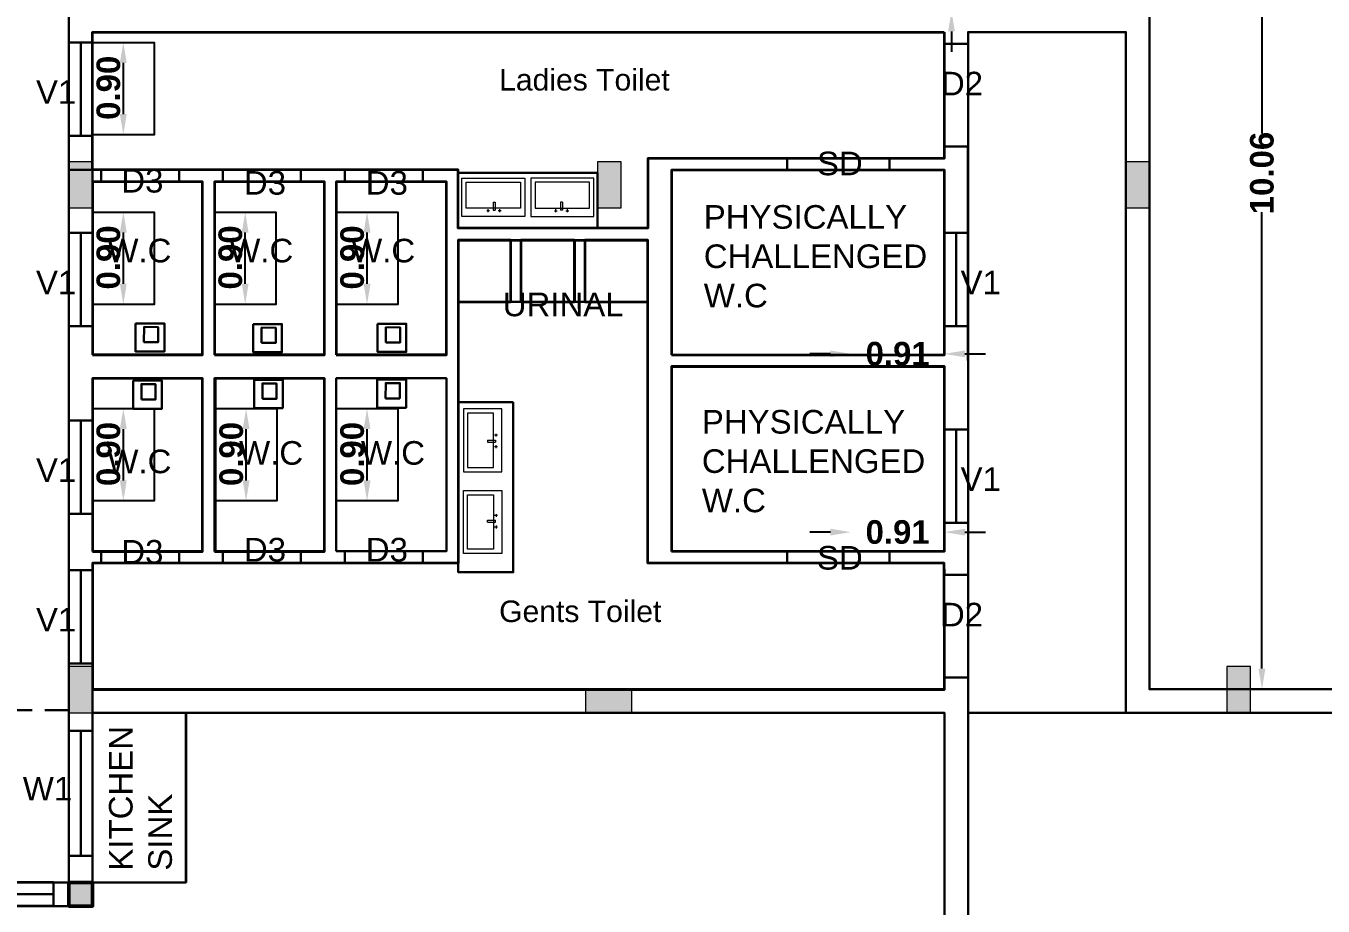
# Model space of a CAD drawing. Header units: metres. Extents: x 515 to 706, y -4 to 163.
# Drawn here: x 525.45 to 538.1, y 105.9 to 114.48 of the extents above; entities that cross this region are included whole.
import ezdxf

# ---------------------------------------------------------------- set-up
doc = ezdxf.new("R2010")
doc.units = ezdxf.units.M
doc.header["$MEASUREMENT"] = 0
doc.linetypes.add('DASHED2', pattern=[0.375, 0.25, -0.125])
for name, color, linetype, lineweight in [('BLK_1_FLR_0_BLT_UP_AREA', 140, 'Continuous', 30), ('BLK_1_FLR_0_CARPET_AREA', 14, 'Continuous', 30), ('BLK_1_FLR_0_URINAL', 4, 'Continuous', 30), ('BLK_1_FLR_0_WASH', 4, 'Continuous', 30), ('BLK_1_FLR_0_WATER_CLOSET', 4, 'Continuous', 30), ('furniture', 253, 'Continuous', 15)]:
    doc.layers.add(name, color=color, linetype=linetype, lineweight=lineweight)
doc.layers.add('BLK_1_FLR_0_KITCHEN', color=2, linetype='Continuous')
doc.layers.add('TOILET_VENTILATION', color=6, linetype='Continuous')
doc.layers.add('BLK_2_FLR_0_SP_WC', color=140, linetype='Continuous', plot=False)
doc.styles.add('PDF Swiss721BT-RomanCondensed', font='arial.ttf')
doc.styles.add('working', font='arialbd.ttf', dxfattribs={"height": 0.23})
doc.dimstyles.new('new model', dxfattribs={"dimtxt": 0.23, "dimasz": 0.2, "dimexe": 0.1, "dimexo": 0.1, "dimgap": 0, "dimtad": 0, "dimzin": 1, "dimdsep": 46, "dimtxsty": 'working', "dimcen": 0.09, "dimse1": 1, "dimse2": 1, "dimclrd": 256, "dimclrt": 256, "dimadec": 1, "dimazin": 0, "dimtfac": 1, "dimtofl": 0, "dimtmove": 0, "dimatfit": 3, "dimfxl": 0, "dimtolj": 1, "dimtzin": 0, "dimlwd": -1, "dimlwe": -1, "dimarcsym": 0})

# ---------------------------------------------------------------- blocks, each defined once
blk = doc.blocks.new('*D98')
at = {"layer": 'Defpoints', "color": 0, "lineweight": 40}
for p in [(534.473, 115.541), (534.652, 115.541), (534.652, 114.631)]:
    blk.add_point(p, dxfattribs=at)
at = {"layer": 'TOILET_VENTILATION'}
for p, q in [((534.473, 115.741), (534.473, 115.941)), ((534.473, 114.431), (534.473, 114.231))]:
    blk.add_line(p, q, dxfattribs=at)
at = {"layer": 'TOILET_VENTILATION', "lineweight": 40}
for points in [[(534.44, 115.741), (534.506, 115.741), (534.473, 115.541)], [(534.44, 114.431), (534.506, 114.431), (534.473, 114.631)]]:
    blk.add_solid(points, dxfattribs=at)
at = {"layer": 'TOILET_VENTILATION', "insert": (534.473, 115.086), "char_height": 0.23, "attachment_point": 5, "rotation": 90, "style": 'working'}
blk.add_mtext('\\A1;0.91', dxfattribs=at)
blk = doc.blocks.new('*D100')
at = {"layer": 'Defpoints', "color": 0, "lineweight": 40}
for p in [(533.493, 109.729), (534.403, 109.729), (533.493, 109.55)]:
    blk.add_point(p, dxfattribs=at)
at = {"layer": 'TOILET_VENTILATION'}
for p, q in [((533.293, 109.55), (533.093, 109.55)), ((534.603, 109.55), (534.803, 109.55))]:
    blk.add_line(p, q, dxfattribs=at)
at = {"layer": 'TOILET_VENTILATION', "lineweight": 40}
for points in [[(533.293, 109.583), (533.293, 109.517), (533.493, 109.55)], [(534.603, 109.583), (534.603, 109.517), (534.403, 109.55)]]:
    blk.add_solid(points, dxfattribs=at)
at = {"layer": 'TOILET_VENTILATION', "insert": (533.948, 109.55), "char_height": 0.23, "attachment_point": 5, "style": 'working'}
blk.add_mtext('\\A1;0.91', dxfattribs=at)
blk = doc.blocks.new('*D101')
at = {"layer": 'Defpoints', "color": 0, "lineweight": 40}
for p in [(533.493, 111.467), (534.403, 111.467), (533.493, 111.288)]:
    blk.add_point(p, dxfattribs=at)
at = {"layer": 'TOILET_VENTILATION'}
for p, q in [((533.293, 111.288), (533.093, 111.288)), ((534.603, 111.288), (534.803, 111.288))]:
    blk.add_line(p, q, dxfattribs=at)
at = {"layer": 'TOILET_VENTILATION', "lineweight": 40}
for points in [[(533.293, 111.321), (533.293, 111.255), (533.493, 111.288)], [(534.603, 111.321), (534.603, 111.255), (534.403, 111.288)]]:
    blk.add_solid(points, dxfattribs=at)
at = {"layer": 'TOILET_VENTILATION', "insert": (533.948, 111.288), "char_height": 0.23, "attachment_point": 5, "style": 'working'}
blk.add_mtext('\\A1;0.91', dxfattribs=at)
blk = doc.blocks.new('*D103')
at = {"layer": 'Defpoints', "color": 0, "lineweight": 40}
for p in [(526.099, 110.754), (526.399, 110.754), (526.099, 109.854)]:
    blk.add_point(p, dxfattribs=at)
at = {"layer": 'TOILET_VENTILATION'}
blk.add_line((526.399, 110.054), (526.399, 110.554), dxfattribs=at)
at = {"layer": 'TOILET_VENTILATION', "lineweight": 40}
for points in [[(526.365, 110.554), (526.432, 110.554), (526.399, 110.754)], [(526.365, 110.054), (526.432, 110.054), (526.399, 109.854)]]:
    blk.add_solid(points, dxfattribs=at)
at = {"layer": 'TOILET_VENTILATION', "insert": (526.254, 110.312), "char_height": 0.23, "attachment_point": 5, "rotation": 90, "style": 'working'}
blk.add_mtext('\\A1;0.90', dxfattribs=at)
blk = doc.blocks.new('*D104')
at = {"layer": 'Defpoints', "color": 0, "lineweight": 40}
for p in [(527.296, 110.754), (527.596, 110.754), (527.296, 109.854)]:
    blk.add_point(p, dxfattribs=at)
at = {"layer": 'TOILET_VENTILATION'}
blk.add_line((527.596, 110.054), (527.596, 110.554), dxfattribs=at)
at = {"layer": 'TOILET_VENTILATION', "lineweight": 40}
for points in [[(527.563, 110.554), (527.629, 110.554), (527.596, 110.754)], [(527.563, 110.054), (527.629, 110.054), (527.596, 109.854)]]:
    blk.add_solid(points, dxfattribs=at)
at = {"layer": 'TOILET_VENTILATION', "insert": (527.452, 110.312), "char_height": 0.23, "attachment_point": 5, "rotation": 90, "style": 'working'}
blk.add_mtext('\\A1;0.90', dxfattribs=at)
blk = doc.blocks.new('*D105')
at = {"layer": 'Defpoints', "color": 0, "lineweight": 40}
for p in [(528.475, 110.754), (528.775, 110.754), (528.475, 109.854)]:
    blk.add_point(p, dxfattribs=at)
at = {"layer": 'TOILET_VENTILATION'}
blk.add_line((528.775, 110.054), (528.775, 110.554), dxfattribs=at)
at = {"layer": 'TOILET_VENTILATION', "lineweight": 40}
for points in [[(528.742, 110.554), (528.809, 110.554), (528.775, 110.754)], [(528.742, 110.054), (528.809, 110.054), (528.775, 109.854)]]:
    blk.add_solid(points, dxfattribs=at)
at = {"layer": 'TOILET_VENTILATION', "insert": (528.631, 110.312), "char_height": 0.23, "attachment_point": 5, "rotation": 90, "style": 'working'}
blk.add_mtext('\\A1;0.90', dxfattribs=at)
blk = doc.blocks.new('*D106')
at = {"layer": 'Defpoints', "color": 0, "lineweight": 40}
for p in [(528.475, 112.671), (528.775, 112.671), (528.475, 111.771)]:
    blk.add_point(p, dxfattribs=at)
at = {"layer": 'TOILET_VENTILATION'}
blk.add_line((528.775, 111.971), (528.775, 112.471), dxfattribs=at)
at = {"layer": 'TOILET_VENTILATION', "lineweight": 40}
for points in [[(528.742, 112.471), (528.809, 112.471), (528.775, 112.671)], [(528.742, 111.971), (528.809, 111.971), (528.775, 111.771)]]:
    blk.add_solid(points, dxfattribs=at)
at = {"layer": 'TOILET_VENTILATION', "insert": (528.631, 112.228), "char_height": 0.23, "attachment_point": 5, "rotation": 90, "style": 'working'}
blk.add_mtext('\\A1;0.90', dxfattribs=at)
blk = doc.blocks.new('*D107')
at = {"layer": 'Defpoints', "color": 0, "lineweight": 40}
for p in [(527.287, 112.671), (527.587, 112.671), (527.287, 111.771)]:
    blk.add_point(p, dxfattribs=at)
at = {"layer": 'TOILET_VENTILATION'}
blk.add_line((527.587, 111.971), (527.587, 112.471), dxfattribs=at)
at = {"layer": 'TOILET_VENTILATION', "lineweight": 40}
for points in [[(527.554, 112.471), (527.62, 112.471), (527.587, 112.671)], [(527.554, 111.971), (527.62, 111.971), (527.587, 111.771)]]:
    blk.add_solid(points, dxfattribs=at)
at = {"layer": 'TOILET_VENTILATION', "insert": (527.443, 112.228), "char_height": 0.23, "attachment_point": 5, "rotation": 90, "style": 'working'}
blk.add_mtext('\\A1;0.90', dxfattribs=at)
blk = doc.blocks.new('*D108')
at = {"layer": 'Defpoints', "color": 0, "lineweight": 40}
for p in [(526.099, 112.671), (526.399, 112.671), (526.099, 111.771)]:
    blk.add_point(p, dxfattribs=at)
at = {"layer": 'TOILET_VENTILATION'}
blk.add_line((526.399, 111.971), (526.399, 112.471), dxfattribs=at)
at = {"layer": 'TOILET_VENTILATION', "lineweight": 40}
for points in [[(526.365, 112.471), (526.432, 112.471), (526.399, 112.671)], [(526.365, 111.971), (526.432, 111.971), (526.399, 111.771)]]:
    blk.add_solid(points, dxfattribs=at)
at = {"layer": 'TOILET_VENTILATION', "insert": (526.254, 112.228), "char_height": 0.23, "attachment_point": 5, "rotation": 90, "style": 'working'}
blk.add_mtext('\\A1;0.90', dxfattribs=at)
blk = doc.blocks.new('*D485')
for p, q in [((536.603, 119.797), (543.092, 119.797)), ((550.35, 119.797), (543.861, 119.797))]:
    blk.add_line(p, q)
at = {"lineweight": 40}
for points in [[(536.603, 119.83), (536.603, 119.763), (536.403, 119.797)], [(550.35, 119.83), (550.35, 119.763), (550.55, 119.797)]]:
    blk.add_solid(points, dxfattribs=at)
at = {"layer": 'Defpoints', "color": 0, "lineweight": 40}
for p in [(550.55, 119.797), (536.403, 118.082), (550.55, 109.041)]:
    blk.add_point(p, dxfattribs=at)
at = {"lineweight": 30, "insert": (543.477, 119.797), "char_height": 0.23, "attachment_point": 5, "style": 'working'}
blk.add_mtext('\\A1;14.15', dxfattribs=at)
blk = doc.blocks.new('*D491')
for p, q in [((524.566, 119.801), (524.825, 119.801)), ((525.669, 119.801), (525.409, 119.801))]:
    blk.add_line(p, q)
at = {"lineweight": 40}
for points in [[(524.566, 119.835), (524.566, 119.768), (524.366, 119.801)], [(525.669, 119.835), (525.669, 119.768), (525.869, 119.801)]]:
    blk.add_solid(points, dxfattribs=at)
at = {"layer": 'Defpoints', "color": 0, "lineweight": 40}
for p in [(524.366, 119.801), (524.366, 106.927), (525.869, 106.927)]:
    blk.add_point(p, dxfattribs=at)
at = {"lineweight": 30, "insert": (525.117, 119.801), "char_height": 0.23, "attachment_point": 5, "rotation": 359.9996, "style": 'working'}
blk.add_mtext('\\A1;1.50', dxfattribs=at)
blk = doc.blocks.new('*D494')
for p, q in [((524.336, 121.068), (524.709, 121.068)), ((525.669, 121.068), (525.295, 121.068))]:
    blk.add_line(p, q)
at = {"lineweight": 40}
for points in [[(524.336, 121.101), (524.336, 121.034), (524.136, 121.068)], [(525.669, 121.101), (525.669, 121.034), (525.869, 121.068)]]:
    blk.add_solid(points, dxfattribs=at)
at = {"layer": 'Defpoints', "color": 0, "lineweight": 40}
for p in [(524.136, 121.068), (524.136, 107.157), (525.869, 107.157)]:
    blk.add_point(p, dxfattribs=at)
at = {"lineweight": 30, "insert": (525.002, 121.068), "char_height": 0.23, "attachment_point": 5, "rotation": 359.9996, "style": 'working'}
blk.add_mtext('\\A1;1.73', dxfattribs=at)
blk = doc.blocks.new('0.23x 0.23')
at = {"lineweight": 50}
h = blk.add_hatch(color=1, dxfattribs=at)
h.dxf.hatch_style = 1
h.paths.add_polyline_path([(780.034, -174.426), (780.264, -174.426), (780.264, -174.196), (780.034, -174.196)])
at = {"color": 1, "lineweight": 50}
blk.add_lwpolyline([(780.034, -174.426), (780.264, -174.426), (780.264, -174.196), (780.034, -174.196)], close=True, dxfattribs=at)
blk = doc.blocks.new('sfdfds')
at = {"lineweight": 15}
h = blk.add_hatch(color=1, dxfattribs=at)
h.dxf.hatch_style = 1
h.paths.add_polyline_path([(788.142, -179.821), (788.592, -179.821), (788.592, -179.591), (788.142, -179.591)])
at = {"color": 1, "lineweight": 15}
blk.add_lwpolyline([(788.142, -179.821), (788.592, -179.821), (788.592, -179.591), (788.142, -179.591)], close=True, dxfattribs=at)
blk = doc.blocks.new('*D513')
for p, q in [((536.603, 121.068), (543.088, 121.068)), ((550.343, 121.068), (543.859, 121.068))]:
    blk.add_line(p, q)
at = {"lineweight": 40}
for points in [[(536.603, 121.101), (536.603, 121.034), (536.403, 121.068)], [(550.343, 121.101), (550.343, 121.034), (550.543, 121.068)]]:
    blk.add_solid(points, dxfattribs=at)
at = {"layer": 'Defpoints', "color": 0, "lineweight": 40}
for p in [(550.543, 121.068), (536.403, 109.041), (550.543, 109.041)]:
    blk.add_point(p, dxfattribs=at)
at = {"lineweight": 30, "insert": (543.473, 121.068), "char_height": 0.23, "attachment_point": 5, "style": 'working'}
blk.add_mtext('\\A1;14.14', dxfattribs=at)
blk = doc.blocks.new('zw$B53F')
at = {"layer": 'furniture', "ltscale": 0.5}
for p, q in [((25.7, 17.98), (0, 15.69)), ((27.09, 2.29), (25.7, 17.98)), ((0, 15.69), (1.4, 0)), ((24.29, 14.4), (2.02, 12.42)), ((2.02, 12.42), (2.95, 1.86)), ((11.55, 14.34), (10.37, 14.23)), ((10.9, 14.92), (11.02, 13.65)), ((12.95, 14.23), (13.8, 14.3)), ((13.24, 10.9), (12.95, 14.23)), ((13.24, 10.9), (14.1, 10.98)), ((14.1, 10.98), (13.8, 14.3)), ((16.26, 14.76), (15.09, 14.65)), ((15.62, 15.34), (15.73, 14.06)), ((25.23, 3.84), (24.29, 14.4)), ((1.4, 0), (27.09, 2.29)), ((2.95, 1.86), (25.23, 3.84))]:
    blk.add_line(p, q, dxfattribs=at)
blk = doc.blocks.new('*D777')
for p, q in [((537.5, 117.884), (537.5, 113.435)), ((537.5, 108.219), (537.5, 112.668))]:
    blk.add_line(p, q)
at = {"lineweight": 40}
for points in [[(537.466, 117.884), (537.533, 117.884), (537.5, 118.084)], [(537.466, 108.219), (537.533, 108.219), (537.5, 108.019)]]:
    blk.add_solid(points, dxfattribs=at)
at = {"layer": 'Defpoints', "color": 0, "lineweight": 40}
for p in [(536.403, 118.084), (536.403, 108.019), (537.5, 108.019)]:
    blk.add_point(p, dxfattribs=at)
at = {"lineweight": 30, "insert": (537.5, 113.051), "char_height": 0.23, "attachment_point": 5, "rotation": 90, "style": 'working'}
blk.add_mtext('\\A1;10.06', dxfattribs=at)
blk = doc.blocks.new('*D778')
for p, q in [((519.696, 117.884), (519.696, 106.216)), ((519.696, 93.769), (519.696, 105.436))]:
    blk.add_line(p, q)
at = {"lineweight": 40}
for points in [[(519.663, 117.884), (519.73, 117.884), (519.696, 118.084)], [(519.663, 93.769), (519.73, 93.769), (519.696, 93.569)]]:
    blk.add_solid(points, dxfattribs=at)
at = {"layer": 'Defpoints', "color": 0, "lineweight": 40}
for p in [(525.869, 118.084), (519.696, 93.569), (525.869, 93.569)]:
    blk.add_point(p, dxfattribs=at)
at = {"lineweight": 30, "insert": (519.696, 105.826), "char_height": 0.23, "attachment_point": 5, "rotation": 90, "style": 'working'}
blk.add_mtext('\\A1;24.52', dxfattribs=at)
blk = doc.blocks.new('*D904')
at = {"layer": 'Defpoints', "color": 0, "lineweight": 40}
for p in [(526.099, 114.325), (526.399, 114.325), (526.099, 113.425)]:
    blk.add_point(p, dxfattribs=at)
at = {"layer": 'TOILET_VENTILATION'}
blk.add_line((526.399, 113.625), (526.399, 114.125), dxfattribs=at)
at = {"layer": 'TOILET_VENTILATION', "lineweight": 40}
for points in [[(526.365, 114.125), (526.432, 114.125), (526.399, 114.325)], [(526.365, 113.625), (526.432, 113.625), (526.399, 113.425)]]:
    blk.add_solid(points, dxfattribs=at)
at = {"layer": 'TOILET_VENTILATION', "insert": (526.254, 113.882), "char_height": 0.23, "attachment_point": 5, "rotation": 90, "style": 'working'}
blk.add_mtext('\\A1;0.90', dxfattribs=at)

msp = doc.modelspace()

# ---------------------------------------------------------------- linework, layer by layer
at = {"lineweight": 30}
for p, q in [((536.4033, 118.08241), (536.40332, 108.01891)), ((526.09878, 114.42561), (526.0987, 112.76859)), ((534.40306, 114.42561), (526.09878, 114.42561)), ((534.40319, 114.31048), (534.40306, 114.42561)), ((534.63417, 114.31048), (534.63417, 114.42561)), ((534.63417, 114.42561), (536.17331, 114.42561)), ((536.17331, 114.42561), (536.17332, 107.78891)), ((534.40319, 114.31048), (534.63417, 114.31048)), ((534.40331, 113.31048), (534.40331, 113.19535)), ((534.40331, 113.31048), (534.63439, 113.31048)), ((534.63329, 113.31048), (534.63417, 109.13356)), ((531.5119, 113.19535), (531.5119, 112.51593)), ((532.86998, 113.19535), (531.5119, 113.19535)), ((532.86998, 113.08035), (532.86998, 113.19535)), ((534.40331, 113.19535), (533.86998, 113.19535)), ((533.86998, 113.08035), (533.86998, 113.19535)), ((526.18203, 113.08202), (525.8687, 113.08202)), ((529.6637, 113.08202), (529.6637, 112.51593)), ((531.7419, 113.08035), (531.7419, 111.27869)), ((532.86998, 113.08035), (531.7419, 113.08035)), ((534.40331, 113.08035), (533.86998, 113.08035)), ((534.40331, 113.08035), (534.40331, 111.27869)), ((526.0987, 112.96702), (526.0987, 111.28035)), ((527.17203, 112.96702), (527.17203, 111.28035)), ((527.28703, 112.96702), (527.28703, 111.28035)), ((528.36036, 112.96702), (528.36036, 111.28035)), ((528.47536, 112.96702), (528.47536, 111.28035)), ((529.5487, 112.96702), (529.5487, 111.28035)), ((531.7419, 112.81916), (531.7419, 112.24416)), ((529.6637, 112.51593), (531.5119, 112.51593)), ((529.6637, 109.24869), (529.6637, 112.39593)), ((529.6637, 112.39593), (531.5119, 112.39593)), ((529.6637, 112.39593), (531.5119, 112.39593)), ((530.17561, 112.39593), (530.17561, 111.79593)), ((530.27561, 111.79593), (530.27561, 112.39593)), ((530.79922, 112.39593), (530.79922, 111.79593)), ((530.89922, 111.79593), (530.89922, 112.39593)), ((531.5119, 112.39593), (531.5119, 111.69868)), ((529.6637, 111.79593), (531.5119, 111.79593)), ((530.79922, 111.79593), (530.89922, 111.79593)), ((531.5119, 111.81702), (531.5119, 109.28702)), ((531.5119, 111.69869), (531.5119, 111.16535)), ((531.5119, 111.69869), (531.5119, 109.24869)), ((531.5119, 111.16535), (531.5119, 111.69869)), ((527.17203, 111.28035), (526.0987, 111.28035)), ((528.36036, 111.28035), (527.28703, 111.28035)), ((528.47536, 111.28035), (529.5487, 111.28035)), ((529.5487, 111.28035), (528.47536, 111.28035)), ((532.0787, 111.27869), (531.7419, 111.27869)), ((534.40331, 111.27869), (531.7419, 111.27869)), ((531.7419, 111.16369), (531.7419, 109.36369)), ((534.40331, 111.16369), (531.7419, 111.16369)), ((534.40331, 111.16369), (534.40332, 109.36369)), ((526.0987, 109.36369), (526.0987, 111.05035)), ((527.17203, 111.05035), (526.0987, 111.05035)), ((526.0987, 109.36369), (526.0987, 111.05035)), ((527.17203, 109.36369), (527.17203, 111.05035)), ((527.28703, 109.36369), (527.28703, 111.05035)), ((528.36036, 111.05035), (527.28703, 111.05035)), ((528.36036, 109.36369), (528.36036, 111.05035)), ((528.47536, 109.36369), (528.47536, 111.05035)), ((529.5487, 111.05035), (528.47536, 111.05035)), ((529.5487, 109.36369), (529.5487, 111.05035)), ((532.86998, 109.36369), (531.7419, 109.36369)), ((532.86998, 109.36369), (532.86998, 109.24869)), ((534.40332, 109.36369), (533.86998, 109.36369)), ((533.86998, 109.36369), (533.86998, 109.24869)), ((526.0987, 105.90468), (526.0987, 109.24869)), ((526.18203, 109.24869), (526.0987, 109.24869)), ((532.86998, 109.24869), (531.5119, 109.24869)), ((534.40332, 109.24869), (533.86998, 109.24869)), ((534.40319, 109.13356), (534.40306, 109.24869)), ((534.40319, 109.13356), (534.63417, 109.13356)), ((534.40374, 108.13356), (534.63439, 108.13356)), ((534.40441, 108.01844), (534.40428, 108.13356)), ((534.63439, 108.13356), (534.63441, 108.01871)), ((526.09879, 108.01869), (534.40441, 108.01869)), ((534.63441, 108.01871), (534.63441, 105.11969)), ((536.1733, 108.01891), (536.17332, 108.01891)), ((536.4033, 108.01891), (550.5432, 108.01891)), ((534.40441, 107.78869), (526.0987, 107.78869)), ((534.40441, 107.78871), (534.40441, 105.11969)), ((536.17332, 107.78891), (550.5432, 107.78891)), ((525.8687, 107.61353), (526.0987, 107.61353)), ((525.9837, 107.61353), (525.9837, 106.39353)), ((525.8687, 106.39353), (526.0987, 106.39353)), ((525.71959, 106.13635), (525.71959, 105.90635)), ((525.71959, 106.02135), (524.49959, 106.02135)), ((524.36553, 105.90469), (526.0987, 105.90468))]:
    msp.add_line(p, q, dxfattribs=at)
at = {"lineweight": 30, "ltscale": 0.125}
for p, q in [((526.0987, 114.32481), (525.8687, 114.32481)), ((525.9837, 114.32481), (525.9837, 113.41481)), ((526.0987, 113.41481), (525.8687, 113.41481)), ((526.18203, 113.08202), (526.18203, 112.96702)), ((526.94203, 113.08202), (526.94203, 112.96702)), ((527.37036, 113.08202), (526.94203, 113.08202)), ((527.37036, 113.08202), (527.37036, 112.96702)), ((528.13036, 113.08202), (528.13036, 112.96702)), ((528.5587, 113.08202), (528.13036, 113.08202)), ((528.5587, 113.08202), (528.5587, 112.96702)), ((529.3187, 113.08202), (529.3187, 112.96702)), ((529.6637, 113.08202), (529.3187, 113.08202)), ((526.18203, 112.96702), (526.0987, 112.96702)), ((527.17203, 112.96702), (526.94203, 112.96702)), ((527.37036, 112.96702), (527.28703, 112.96702)), ((528.36036, 112.96702), (528.13036, 112.96702)), ((528.5587, 112.96702), (528.47536, 112.96702)), ((529.5487, 112.96702), (529.3187, 112.96702)), ((526.0987, 112.46719), (525.8687, 112.46719)), ((525.9837, 112.46719), (525.9837, 111.55719)), ((534.40331, 112.46719), (534.63331, 112.46719)), ((534.51831, 112.46719), (534.51831, 111.55719)), ((526.0987, 111.55719), (525.8687, 111.55719)), ((534.40331, 111.55719), (534.63331, 111.55719)), ((526.0987, 110.63895), (525.8687, 110.63895)), ((525.9837, 110.63895), (525.9837, 109.72895)), ((534.40331, 110.55052), (534.63331, 110.55052)), ((534.51831, 110.55052), (534.51831, 109.64052)), ((526.0987, 109.72895), (525.8687, 109.72895)), ((534.40331, 109.64052), (534.63331, 109.64052)), ((526.18203, 109.36369), (526.0987, 109.36369)), ((526.18203, 109.24869), (526.18203, 109.36369)), ((526.94203, 109.24869), (526.94203, 109.36369)), ((527.17203, 109.36369), (526.94203, 109.36369)), ((527.37036, 109.36369), (527.28703, 109.36369)), ((527.37036, 109.24869), (527.37036, 109.36369)), ((528.13036, 109.24869), (528.13036, 109.36369)), ((528.36036, 109.36369), (528.13036, 109.36369)), ((528.5587, 109.36369), (528.47536, 109.36369)), ((528.5587, 109.24869), (528.5587, 109.36369)), ((529.3187, 109.24869), (529.3187, 109.36369)), ((529.5487, 109.36369), (529.3187, 109.36369)), ((526.0987, 109.18063), (525.8687, 109.18063)), ((525.9837, 109.18063), (525.9837, 108.27063)), ((527.37036, 109.24869), (526.94203, 109.24869)), ((528.5587, 109.24869), (528.13036, 109.24869)), ((529.6637, 109.24869), (529.3187, 109.24869)), ((526.0987, 108.27063), (525.8687, 108.27063)), ((537.15663, 108.23923), (537.15663, 108.23923)), ((531.35627, 107.7842), (531.35627, 107.7842)), ((537.15663, 107.78901), (537.15663, 107.78902))]:
    msp.add_line(p, q, dxfattribs=at)
at = {"lineweight": 30}
msp.add_lwpolyline([(524.13551, 99.72371), (524.13553, 106.13469), (525.8687, 106.13468), (525.86869, 117.85375)], dxfattribs=at)
for points in [[(529.6637, 112.51593), (531.02085, 112.51593), (531.02085, 113.0526), (529.6637, 113.0526)], [(530.20036, 110.81571), (530.20036, 109.15918), (529.6637, 109.15918), (529.6637, 110.81571)], [(526.0987, 106.13468), (527.00997, 106.13468), (527.00997, 107.78869), (526.0987, 107.78869)], [(525.8687, 106.39353), (526.0987, 106.39353), (526.0987, 107.61353), (525.8687, 107.61353)], [(524.49959, 106.13635), (524.49959, 105.90635), (525.71959, 105.90635), (525.71959, 106.13635)]]:
    msp.add_lwpolyline(points, close=True, dxfattribs=at)
at = {"linetype": 'DASHED2', "lineweight": 30}
msp.add_lwpolyline([(524.13557, 106.13469), (524.13557, 106.74469), (525.2587, 106.74469), (525.2587, 107.81353), (525.8688, 107.81353)], dxfattribs=at)
at = {"layer": 'BLK_1_FLR_0_BLT_UP_AREA', "color": 56}
msp.add_lwpolyline([(555.30325, 112.54876), (555.30321, 93.56851), (550.65326, 93.56849), (524.13549, 93.56847), (524.13553, 106.13469), (525.86866, 106.13469), (525.86869, 118.0837), (536.4033, 118.0837), (536.40327, 108.01886), (550.54318, 108.01875), (550.54316, 112.54875)], close=True, dxfattribs=at)
at = {"layer": 'BLK_1_FLR_0_CARPET_AREA', "color": 56, "lineweight": 35}
for points in [[(534.40296, 114.42431), (534.40296, 113.19406), (531.51179, 113.19406), (531.51179, 112.51464), (529.66359, 112.51464), (529.66359, 113.08072), (526.09869, 113.08072), (526.09869, 114.42431)], [(526.09851, 111.27906), (527.17192, 111.27906), (527.17192, 112.96572), (526.09851, 112.96572)], [(527.28692, 111.27906), (528.36026, 111.27906), (528.36026, 112.96572), (527.28692, 112.96572)], [(528.47526, 111.27906), (529.54859, 111.27906), (529.54859, 112.96572), (528.47526, 112.96572)], [(526.09869, 108.01739), (534.40431, 108.01714), (534.40296, 109.24739), (531.51179, 109.24739), (531.51179, 112.39464), (529.66351, 112.39464), (529.66359, 109.24739), (526.09859, 109.24739)], [(526.09851, 109.36239), (527.17184, 109.36239), (527.17184, 111.04906), (526.09851, 111.04906)], [(527.28692, 109.36239), (528.36026, 109.36239), (528.36026, 111.04906), (527.28692, 111.04906)]]:
    msp.add_lwpolyline(points, close=True, dxfattribs=at)
at = {"layer": 'BLK_1_FLR_0_CARPET_AREA', "color": 56}
for points in [[(534.63431, 107.78762), (536.1732, 107.78762), (536.1732, 114.42431), (534.63431, 114.42431)], [(531.74179, 109.36239), (534.40313, 109.36239), (534.40313, 111.16239), (531.74179, 111.16239)], [(526.09869, 107.78762), (526.09859, 105.90339), (524.36547, 105.90339), (524.3653, 100.07871), (527.96905, 100.07871), (527.96906, 93.79723), (534.40313, 93.79725), (534.40313, 107.78739)], [(550.88312, 103.76753), (534.63431, 103.76753), (534.63431, 107.78762), (550.88312, 107.78762)]]:
    msp.add_lwpolyline(points, close=True, dxfattribs=at)
at = {"layer": 'BLK_1_FLR_0_KITCHEN', "lineweight": 30}
msp.add_lwpolyline([(526.09871, 107.78887), (534.40433, 107.78864), (534.40324, 93.79849), (527.96872, 93.79849), (527.96907, 100.07996), (524.36541, 100.07996), (524.36549, 105.90464), (526.09871, 105.90463)], close=True, dxfattribs=at)
at = {"layer": 'BLK_1_FLR_0_URINAL', "color": 235, "lineweight": 35}
for points in [[(529.66361, 111.79588), (530.17553, 111.79588), (530.17553, 112.39588), (529.66361, 112.39588)], [(530.27553, 111.79588), (530.79914, 111.79588), (530.79914, 112.39588), (530.27553, 112.39588)], [(530.89914, 111.79588), (531.51181, 111.79588), (531.51181, 112.39588), (530.89914, 112.39588)]]:
    msp.add_lwpolyline(points, close=True, dxfattribs=at)
at = {"layer": 'BLK_1_FLR_0_WASH', "color": 55, "lineweight": 30}
for points in [[(526.51873, 111.5846), (526.79896, 111.5846), (526.79896, 111.31064), (526.51873, 111.31064)], [(527.66548, 111.57811), (527.94571, 111.57811), (527.94571, 111.30415), (527.66548, 111.30415)], [(528.87759, 111.58137), (529.15782, 111.58137), (529.15782, 111.30741), (528.87759, 111.30741)], [(527.67354, 111.03342), (527.95377, 111.03342), (527.95377, 110.75946), (527.67354, 110.75946)], [(528.87512, 111.03719), (529.15535, 111.03719), (529.15535, 110.76322), (528.87512, 110.76322)], [(526.49415, 111.02692), (526.77437, 111.02692), (526.77437, 110.75295), (526.49415, 110.75295)]]:
    msp.add_lwpolyline(points, close=True, dxfattribs=at)
at = {"layer": 'BLK_1_FLR_0_WASH', "color": 60, "lineweight": 30}
for points in [[(526.60004, 111.40177), (526.73805, 111.40134), (526.73851, 111.54985), (526.60051, 111.55028)], [(527.74679, 111.39527), (527.88479, 111.39484), (527.88526, 111.54336), (527.74725, 111.54379)], [(528.9589, 111.39854), (529.0969, 111.39811), (529.09737, 111.54662), (528.95936, 111.54705)], [(526.57545, 110.84408), (526.71346, 110.84365), (526.71392, 110.99217), (526.57592, 110.9926)], [(527.75485, 110.85059), (527.89286, 110.85016), (527.89332, 110.99867), (527.75532, 110.9991)], [(528.95643, 110.85435), (529.09443, 110.85392), (529.09489, 111.00244), (528.95689, 111.00287)]]:
    msp.add_lwpolyline(points, close=True, dxfattribs=at)
at = {"layer": 'BLK_1_FLR_0_WASH', "color": 57, "lineweight": 30}
msp.add_lwpolyline([(526.09861, 106.13463), (527.00989, 106.13463), (527.00989, 107.78864), (526.09861, 107.78864)], close=True, dxfattribs=at)
at = {"layer": 'BLK_1_FLR_0_WATER_CLOSET', "color": 2, "lineweight": 30}
for points in [[(526.09861, 111.2803), (527.17195, 111.2803), (527.17195, 112.96697), (526.09861, 112.96697)], [(527.28695, 111.2803), (528.36028, 111.2803), (528.36028, 112.96697), (527.28695, 112.96697)], [(528.47528, 111.2803), (529.54861, 111.2803), (529.54861, 112.96697), (528.47528, 112.96697)]]:
    msp.add_lwpolyline(points, close=True, dxfattribs=at)
at = {"layer": 'BLK_1_FLR_0_WATER_CLOSET', "color": 1, "lineweight": 30}
for points in [[(526.09861, 109.36364), (527.17195, 109.36364), (527.17195, 111.0503), (526.09861, 111.0503)], [(527.29597, 109.36364), (528.36028, 109.36364), (528.36028, 111.0503), (527.29597, 111.0503)], [(528.47528, 109.36364), (529.54861, 109.36364), (529.54861, 111.0503), (528.47528, 111.0503)]]:
    msp.add_lwpolyline(points, close=True, dxfattribs=at)
at = {"layer": 'BLK_2_FLR_0_SP_WC', "color": 213, "lineweight": 35}
for points in [[(531.74181, 111.27864), (534.40323, 111.27864), (534.40323, 113.08031), (531.74181, 113.0803)], [(531.74181, 109.36364), (534.40323, 109.36364), (534.40323, 111.16364), (531.74181, 111.16364)]]:
    msp.add_lwpolyline(points, close=True, dxfattribs=at)
at = {"layer": 'BLK_2_FLR_0_SP_WC', "color": 2, "lineweight": 35}
msp.add_lwpolyline([(531.74181, 111.27864), (534.40323, 111.27864), (534.40323, 113.08031), (531.74181, 113.0803)], close=True, dxfattribs=at)
at = {"layer": 'BLK_2_FLR_0_SP_WC', "color": 1, "lineweight": 35}
msp.add_lwpolyline([(531.74181, 109.36364), (534.40323, 109.36364), (534.40323, 111.16364), (531.74181, 111.16364)], close=True, dxfattribs=at)
at = {"layer": 'TOILET_VENTILATION', "color": 6}
for points in [[(526.0987, 114.32481), (526.6987, 114.32481), (526.6987, 113.42481), (526.0987, 113.42481)], [(526.09861, 112.67067), (526.69861, 112.67067), (526.69861, 111.77067), (526.09861, 111.77067)], [(527.28695, 112.67067), (527.88695, 112.67067), (527.88695, 111.77067), (527.28695, 111.77067)], [(528.47528, 112.67067), (529.07528, 112.67067), (529.07528, 111.77067), (528.47528, 111.77067)], [(526.09861, 110.754), (526.69861, 110.754), (526.69861, 109.854), (526.09861, 109.854)], [(527.29597, 110.754), (527.89597, 110.754), (527.89597, 109.854), (527.29597, 109.854)], [(528.47528, 110.754), (529.07528, 110.754), (529.07528, 109.854), (528.47528, 109.854)]]:
    msp.add_lwpolyline(points, close=True, dxfattribs=at)

# ---------------------------------------------------------------- block references
at = {"lineweight": 30, "rotation": 270}
for name, p in [('sfdfds', (705.68995, 901.30347)), ('sfdfds', (710.842, 901.30347)), ('sfdfds', (715.99433, 901.30347)), ('sfdfds', (705.68995, 896.38122)), ('sfdfds', (716.97762, 896.38126)), ('0.23x 0.23', (700.29448, 886.1691))]:
    msp.add_blockref(name, p, dxfattribs=at)
at = {"lineweight": 30}
for p, xscale, yscale, zscale, rotation in [((529.66667, 112.99855), -0.0237721263803445, 0.0237721263803445, 0.0237721263803445, 185.0813159329106), ((531.01818, 112.99855), 0.0237721263803446, 0.0237721263803446, 0.0237721263803446, 174.918684068114), ((529.71774, 110.78452), 0.0237721263803446, 0.0237721263803446, 0.0237721263803446, 264.918684068114), ((529.71774, 109.3096), -0.0237721263803445, 0.0237721263803445, 0.0237721263803445, 275.0813159329108)]:
    msp.add_blockref('zw$B53F', p, dxfattribs=dict(at, xscale=xscale, yscale=yscale, zscale=zscale, rotation=rotation))
msp.add_blockref('sfdfds', (-257.23612, 287.60515), dxfattribs=at)

# ---------------------------------------------------------------- texts
at = {"lineweight": 30, "char_height": 0.21, "attachment_point": 1, "style": 'PDF Swiss721BT-RomanCondensed'}
for s, insert in [('Ladies Toilet', (530.06259, 114.06533)), ('Gents Toilet', (530.06259, 108.8834))]:
    msp.add_mtext_dynamic_manual_height_columns(s, width=73.3428005, gutter_width=58.69565, heights=[0], dxfattribs=dict(at, insert=insert))
at = {"lineweight": 30, "ltscale": 0.125, "char_height": 0.23, "style": 'PDF Swiss721BT-RomanCondensed'}
for s, width, insert, attachment_point in [('V1', 0.0527571, (525.54739, 113.95603), 1), ('D2', 0.0527571, (534.3699, 114.03795), 1), ('SD', 0.0527571, (533.16126, 113.25938), 1), ('D3', 0.0527571, (526.37896, 112.85737), 7), ('D3', 0.0527571, (527.57435, 112.8367), 7), ('D3', 0.0527571, (528.76268, 112.8367), 7), ('PHYSICALLY CHALLENGED W.C', 0.23, (532.058, 112.73814), 1), ('W.C', 0.23, (526.24304, 112.17665), 7), ('W.C', 0.23, (527.43138, 112.17665), 7), ('W.C', 0.23, (528.61971, 112.17665), 7), ('V1', 0.0527571, (525.54739, 112.09841), 1), ('V1', 0.0527571, (534.95462, 112.09841), 3), ('URINAL ', 0.23, (530.09775, 111.65178), 7), ('PHYSICALLY CHALLENGED W.C', 0.23, (532.03917, 110.74089), 1), ('W.C', 0.23, (527.52733, 110.43733), 1), ('W.C', 0.23, (528.71567, 110.43733), 1), ('W.C', 0.23, (526.24304, 110.35444), 1), ('V1', 0.0527571, (525.54739, 110.27017), 1), ('V1', 0.0527571, (534.95462, 110.18174), 3), ('D3', 0.0527571, (526.37896, 109.47334), 1), ('D3', 0.0527571, (527.57435, 109.49401), 1), ('D3', 0.0527571, (528.76268, 109.49401), 1), ('SD', 0.0527571, (533.16126, 109.41497), 1), ('V1', 0.0527571, (525.54739, 108.81185), 1), ('D2', 0.0527571, (534.3699, 108.86103), 1), ('W1', 0.0527571, (525.41863, 107.16417), 1)]:
    msp.add_mtext_dynamic_manual_height_columns(s, width=width, gutter_width=1.15, heights=[0], dxfattribs=dict(at, insert=insert, attachment_point=attachment_point))
at = {"lineweight": 30, "insert": (526.25888, 106.2502), "char_height": 0.23, "attachment_point": 1, "rotation": 90}
msp.add_mtext_dynamic_manual_height_columns('{\\fArial|b0|i0|c0|p34;KITCHEN SINK }', width=0.5053607, gutter_width=1.15, heights=[0], dxfattribs=at)

# ---------------------------------------------------------------- dimensions: what is measured, and where the dimension line sits
at = {"lineweight": 30}
for p1, p2, distance, picture, middle in [((525.86869, 107.15666), (524.13552, 107.15667), -13.91104, '*D494', (525.00219, 121.0677)), ((536.40329, 109.04089), (550.54319, 109.04089), 12.0268, '*D513', (543.47324, 121.06769))]:
    dim = msp.add_aligned_dim(p1=p1, p2=p2, distance=distance, dimstyle='new model', override={"dimpost": '\\X'}, dxfattribs=at)
    dim.commit()
    dim.dimension.update_dxf_attribs({"geometry": picture, "text_midpoint": middle})
dim = msp.add_linear_dim(base=(524.3656, 119.80145), p1=(525.86868, 106.92666), p2=(524.36552, 106.92667), angle=179.999628, dimstyle='new model', override={"dimpost": '\\X'}, dxfattribs=at)
dim.commit()
dim.dimension.update_dxf_attribs({"geometry": '*D491', "text_midpoint": (525.1171, 119.80144), "dimtype": 161})
dim = msp.add_linear_dim(base=(550.54994, 119.79656), p1=(536.40329, 118.08241), p2=(550.54994, 109.04072), dimstyle='new model', override={"dimpost": '\\X', "dimtmove": 2}, dxfattribs=at)
dim.commit()
dim.dimension.update_dxf_attribs({"geometry": '*D485', "text_midpoint": (543.47661, 119.79656)})
for base, p1, p2, picture, middle in [((519.69628, 93.56852), (525.86869, 118.08375), (525.86869, 93.56852), '*D778', (519.69628, 105.82614)), ((537.49964, 108.01891), (536.40317, 118.0838), (536.40332, 108.01891), '*D777', (537.49964, 113.05135))]:
    dim = msp.add_linear_dim(base=base, p1=p1, p2=p2, angle=90, dimstyle='new model', override={"dimpost": '\\X'}, dxfattribs=at)
    dim.commit()
    dim.dimension.update_dxf_attribs({"geometry": picture, "text_midpoint": middle})
at = {"layer": 'TOILET_VENTILATION', "color": 6}
for p1, p2, picture, middle in [((534.65167, 114.63068), (534.65167, 115.54068), '*D98', (534.47314, 115.08568)), ((534.40323, 111.46651), (533.49323, 111.46651), '*D101', (533.94823, 111.28797)), ((534.40323, 109.72856), (533.49323, 109.72856), '*D100', (533.94823, 109.55002))]:
    dim = msp.add_aligned_dim(p1=p1, p2=p2, distance=0.17854, dimstyle='new model', override={"dimpost": '\\X', "dimtmove": 2}, dxfattribs=at)
    dim.commit()
    dim.dimension.update_dxf_attribs({"geometry": picture, "text_midpoint": middle})
for base, p1, p2, picture, middle in [((526.3987, 114.32481), (526.0987, 113.42481), (526.0987, 114.32481), '*D904', (526.25437, 113.88232)), ((526.39861, 112.67067), (526.09861, 111.77067), (526.09861, 112.67067), '*D108', (526.25429, 112.22818)), ((527.58695, 112.67067), (527.28695, 111.77067), (527.28695, 112.67067), '*D107', (527.44262, 112.22818)), ((528.77528, 112.67067), (528.47528, 111.77067), (528.47528, 112.67067), '*D106', (528.63095, 112.22818)), ((526.39861, 110.754), (526.09861, 109.854), (526.09861, 110.754), '*D103', (526.25429, 110.31152)), ((527.59597, 110.754), (527.29597, 109.854), (527.29597, 110.754), '*D104', (527.45164, 110.31152)), ((528.77528, 110.754), (528.47528, 109.854), (528.47528, 110.754), '*D105', (528.63095, 110.31152))]:
    dim = msp.add_linear_dim(base=base, p1=p1, p2=p2, angle=90, dimstyle='new model', override={"dimpost": '\\X', "dimtmove": 2}, dxfattribs=at)
    dim.commit()
    dim.dimension.update_dxf_attribs({"geometry": picture, "text_midpoint": middle, "dimtype": 161})

doc.saveas('drawing.dxf')
